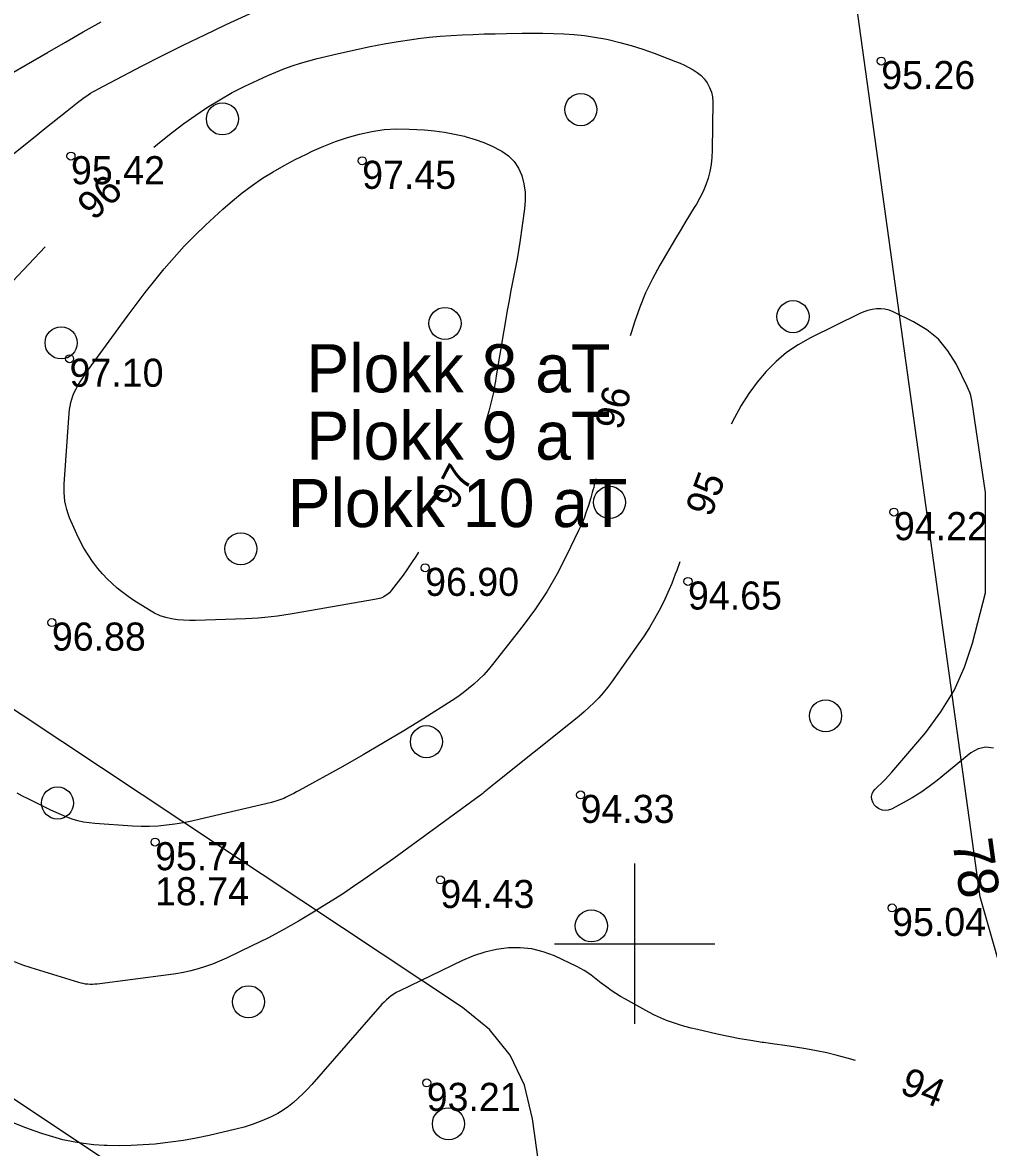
# Model space of a CAD drawing. Extents: x 672122 to 672963, y 6494983 to 6496223.
# Drawn here: x 672269.5 to 672317.7, y 6495989.8 to 6496046 of the extents above; entities that cross this region are included whole.
import ezdxf

# ---------------------------------------------------------------- set-up
doc = ezdxf.new("R2010")
doc.units = 0
for name, color, linetype in [('Default', 7, 'Continuous'), ('GEOLPUNKT', 7, 'Continuous'), ('HALJASTUS', 7, 'Continuous'), ('HORISONTAAL', 7, 'Continuous'), ('KORGUS', 7, 'Continuous'), ('LAMAM', 7, 'Continuous'), ('PLOKK', 7, 'Continuous'), ('VORK', 7, 'Continuous')]:
    doc.layers.add(name, color=color, linetype=linetype)

# ---------------------------------------------------------------- blocks, each defined once
blk = doc.blocks.new('METS')
at = {"layer": 'Default'}
blk.add_circle((0, 0), 0.8, dxfattribs=at)

msp = doc.modelspace()

# ---------------------------------------------------------------- linework, layer by layer
at = {"layer": 'GEOLPUNKT'}
msp.add_lwpolyline([(672167.86, 6496059.868), (672192.196, 6496043.547), (672290.817, 6495977.737), (672318.19, 6495903.611), (672426.169, 6495840.75), (672517.798, 6495871.563), (672661.796, 6495872.877), (672694.185, 6495874)], dxfattribs=at)
at = {"layer": 'HORISONTAAL'}
for points in [[(672267.944, 6496038.549), (672270.109, 6496040.272), (672270.508, 6496040.59), (672270.907, 6496040.909), (672271.306, 6496041.228), (672271.704, 6496041.548), (672272.276, 6496042.008), (672272.389, 6496042.096), (672272.504, 6496042.181), (672272.622, 6496042.264), (672272.741, 6496042.344), (672272.862, 6496042.42), (672272.985, 6496042.494), (672273.11, 6496042.565), (672273.236, 6496042.633), (672275.411, 6496043.767), (672276.459, 6496044.304), (672277.512, 6496044.831), (672278.572, 6496045.343), (672279.637, 6496045.846), (672281.594, 6496046.752)], [(672267.832, 6496042.785), (672270.724, 6496044.459), (672271.613, 6496044.972), (672272.503, 6496045.482), (672273.395, 6496045.989)], [(672276.016, 6496039.725), (672276.391, 6496040.033), (672276.953, 6496040.478), (672277.524, 6496040.91), (672278.11, 6496041.322), (672278.705, 6496041.721), (672279.321, 6496042.101), (672279.936, 6496042.453), (672280.565, 6496042.777), (672281.205, 6496043.082), (672281.705, 6496043.307), (672282.106, 6496043.477), (672282.51, 6496043.637), (672282.92, 6496043.782), (672283.334, 6496043.916), (672283.752, 6496044.037), (672284.172, 6496044.153), (672284.595, 6496044.259), (672285.019, 6496044.358), (672286.123, 6496044.605), (672286.813, 6496044.75), (672287.505, 6496044.883), (672288.2, 6496044.999), (672288.897, 6496045.104), (672289.202, 6496045.145), (672289.749, 6496045.212), (672290.297, 6496045.269), (672290.847, 6496045.31), (672291.397, 6496045.34), (672291.949, 6496045.36), (672292.5, 6496045.378), (672293.052, 6496045.391), (672293.603, 6496045.402), (672294.394, 6496045.414), (672294.912, 6496045.417), (672295.429, 6496045.415), (672295.947, 6496045.403), (672296.465, 6496045.386), (672296.981, 6496045.351), (672297.495, 6496045.3), (672298.005, 6496045.223), (672298.514, 6496045.13), (672298.675, 6496045.096), (672299.258, 6496044.959), (672299.836, 6496044.804), (672300.406, 6496044.622), (672300.971, 6496044.421), (672302.042, 6496044.011), (672302.269, 6496043.918), (672302.492, 6496043.819)], [(672302.492, 6496043.819), (672302.711, 6496043.71), (672302.927, 6496043.595), (672303.128, 6496043.461), (672303.313, 6496043.31), (672303.474, 6496043.134), (672303.619, 6496042.942), (672303.744, 6496042.707), (672303.833, 6496042.479), (672303.879, 6496042.24), (672303.899, 6496041.992), (672303.872, 6496039.577), (672303.854, 6496039.223), (672303.815, 6496038.872), (672303.748, 6496038.526), (672303.661, 6496038.182), (672303.546, 6496037.847), (672303.414, 6496037.519), (672303.256, 6496037.203), (672303.082, 6496036.895), (672302.978, 6496036.728), (672302.741, 6496036.341), (672302.505, 6496035.953), (672302.271, 6496035.563), (672302.04, 6496035.172), (672301.261, 6496033.846), (672300.889, 6496033.162), (672300.55, 6496032.464), (672300.257, 6496031.745), (672299.997, 6496031.012), (672299.839, 6496030.515), (672299.782, 6496030.327)], [(672289.223, 6496019.535), (672289.083, 6496019.315), (672288.879, 6496019.002), (672288.67, 6496018.694), (672288.453, 6496018.391), (672288.23, 6496018.092), (672287.88, 6496017.636), (672287.825, 6496017.571), (672287.767, 6496017.509), (672287.704, 6496017.452), (672287.638, 6496017.398), (672287.563, 6496017.348), (672287.494, 6496017.308), (672287.422, 6496017.274), (672287.347, 6496017.245), (672287.27, 6496017.221), (672287.192, 6496017.2), (672287.114, 6496017.182), (672287.035, 6496017.166), (672283.128, 6496016.489), (672282.814, 6496016.438), (672282.499, 6496016.389), (672282.183, 6496016.347), (672281.867, 6496016.307), (672281.55, 6496016.274), (672281.233, 6496016.247), (672280.915, 6496016.227), (672280.597, 6496016.212), (672278.105, 6496016.124), (672277.803, 6496016.122), (672277.502, 6496016.134), (672277.202, 6496016.163), (672276.904, 6496016.205), (672276.612, 6496016.273), (672276.329, 6496016.364), (672276.06, 6496016.488), (672275.798, 6496016.634), (672275.03, 6496017.127), (672274.745, 6496017.321), (672274.467, 6496017.523), (672274.2, 6496017.739), (672273.939, 6496017.965), (672273.692, 6496018.204), (672273.456, 6496018.453), (672273.235, 6496018.716), (672273.024, 6496018.987), (672272.965, 6496019.068), (672272.743, 6496019.394), (672272.537, 6496019.728), (672272.352, 6496020.074), (672272.181, 6496020.429), (672271.819, 6496021.25), (672271.741, 6496021.45), (672271.674, 6496021.653), (672271.624, 6496021.861), (672271.586, 6496022.073), (672271.563, 6496022.287), (672271.549, 6496022.501), (672271.548, 6496022.715), (672271.556, 6496022.93), (672271.796, 6496026.466), (672271.815, 6496026.642), (672271.841, 6496026.817), (672271.879, 6496026.989), (672271.925, 6496027.16), (672271.983, 6496027.327), (672272.05, 6496027.491), (672272.128, 6496027.649), (672272.214, 6496027.804), (672272.265, 6496027.888), (672272.385, 6496028.081), (672272.508, 6496028.271), (672272.636, 6496028.459), (672272.767, 6496028.644), (672274.69, 6496031.281), (672275.139, 6496031.886), (672275.596, 6496032.486), (672276.064, 6496033.077), (672276.539, 6496033.662), (672277.03, 6496034.233), (672277.536, 6496034.79), (672278.064, 6496035.327), (672278.606, 6496035.849), (672279.468, 6496036.647), (672279.938, 6496037.06), (672280.422, 6496037.456), (672280.927, 6496037.826), (672281.444, 6496038.179), (672281.978, 6496038.507), (672282.52, 6496038.821), (672283.074, 6496039.113), (672283.636, 6496039.391), (672283.922, 6496039.526), (672284.498, 6496039.778), (672285.082, 6496040.009), (672285.678, 6496040.208), (672286.281, 6496040.385), (672286.894, 6496040.516), (672287.51, 6496040.608), (672288.132, 6496040.641), (672288.758, 6496040.635), (672289.517, 6496040.591), (672290.023, 6496040.547), (672290.525, 6496040.483), (672291.022, 6496040.389), (672291.516, 6496040.276), (672291.602, 6496040.253), (672292.045, 6496040.12), (672292.479, 6496039.966)], [(672292.479, 6496039.966), (672292.9, 6496039.78), (672293.313, 6496039.573), (672293.381, 6496039.536), (672293.713, 6496039.298), (672293.998, 6496039.022), (672294.211, 6496038.687), (672294.377, 6496038.313), (672294.474, 6496037.904), (672294.534, 6496037.493), (672294.539, 6496037.076), (672294.508, 6496036.657), (672294.273, 6496034.992), (672294.21, 6496034.574), (672294.141, 6496034.157), (672294.063, 6496033.742), (672293.98, 6496033.327), (672293.896, 6496032.913), (672293.814, 6496032.498), (672293.738, 6496032.083), (672293.665, 6496031.666), (672293.1, 6496028.329), (672293.077, 6496028.191), (672293.054, 6496028.053), (672293.032, 6496027.915), (672293.01, 6496027.777), (672292.986, 6496027.639), (672292.96, 6496027.501), (672292.931, 6496027.364), (672292.899, 6496027.228), (672292.733, 6496026.56), (672292.604, 6496026.094), (672292.589, 6496026.044)], [(672268.965, 6496033.04), (672270.609, 6496034.763)], [(672317.899, 6496009.757), (672317.516, 6496009.814), (672317.14, 6496009.719), (672316.769, 6496009.525), (672315.093, 6496008.147), (672314.691, 6496007.837), (672314.277, 6496007.544), (672313.846, 6496007.277), (672313.403, 6496007.028), (672312.808, 6496006.718), (672312.654, 6496006.666), (672312.501, 6496006.644), (672312.347, 6496006.668), (672312.194, 6496006.723), (672312.163, 6496006.74), (672312.044, 6496006.827), (672311.944, 6496006.93), (672311.875, 6496007.055), (672311.826, 6496007.194), (672311.82, 6496007.339), (672311.841, 6496007.475), (672311.903, 6496007.598), (672311.992, 6496007.713), (672312.132, 6496007.843), (672312.313, 6496008.017), (672312.49, 6496008.195), (672312.661, 6496008.379), (672312.827, 6496008.567), (672314.52, 6496010.54), (672315.281, 6496011.562), (672315.94, 6496012.637), (672316.447, 6496013.792), (672316.851, 6496015), (672317.5, 6496017.5), (672317.5, 6496022.5), (672316.91, 6496026.542), (672316.886, 6496026.703), (672316.859, 6496026.863), (672316.831, 6496027.022), (672316.8, 6496027.182), (672316.762, 6496027.339), (672316.717, 6496027.493), (672316.659, 6496027.643), (672316.593, 6496027.791), (672316.033, 6496028.922), (672315.626, 6496029.57), (672315.15, 6496030.148), (672314.568, 6496030.621), (672313.917, 6496031.024), (672312.894, 6496031.522), (672312.694, 6496031.6), (672312.489, 6496031.654), (672312.279, 6496031.674), (672312.064, 6496031.671), (672311.849, 6496031.638), (672311.638, 6496031.59), (672311.434, 6496031.519), (672311.234, 6496031.434), (672308.766, 6496030.22), (672308.158, 6496029.876), (672307.581, 6496029.49), (672307.053, 6496029.041), (672306.557, 6496028.549), (672306.109, 6496028.008), (672305.691, 6496027.447), (672305.32, 6496026.854), (672304.98, 6496026.24), (672304.818, 6496025.919)], [(672298.06, 6496023.183), (672298.053, 6496023.155), (672298.022, 6496023.024), (672297.991, 6496022.893), (672297.959, 6496022.762), (672297.925, 6496022.631), (672297.89, 6496022.501), (672297.853, 6496022.371), (672297.815, 6496022.242), (672297.697, 6496021.858), (672297.591, 6496021.539), (672297.477, 6496021.224), (672297.348, 6496020.915), (672297.209, 6496020.609), (672296.609, 6496019.358), (672296.134, 6496018.447), (672295.622, 6496017.559), (672295.054, 6496016.707), (672294.447, 6496015.878), (672292.919, 6496013.926), (672292.703, 6496013.665), (672292.476, 6496013.413), (672292.235, 6496013.174), (672291.985, 6496012.945), (672291.723, 6496012.729), (672291.455, 6496012.52), (672291.178, 6496012.324), (672290.896, 6496012.136), (672289.485, 6496011.243), (672288.487, 6496010.624), (672287.483, 6496010.016), (672286.467, 6496009.426), (672285.445, 6496008.848), (672283.264, 6496007.639), (672283.139, 6496007.57), (672283.012, 6496007.503), (672282.885, 6496007.438), (672282.757, 6496007.374), (672282.691, 6496007.342), (672282.595, 6496007.296), (672282.498, 6496007.253), (672282.4, 6496007.213), (672282.301, 6496007.175), (672282.2, 6496007.14), (672282.099, 6496007.107), (672281.997, 6496007.079), (672281.894, 6496007.052), (672278.328, 6496006.208), (672277.913, 6496006.117), (672277.496, 6496006.036), (672277.076, 6496005.969), (672276.655, 6496005.912), (672276.233, 6496005.873), (672275.81, 6496005.851), (672275.386, 6496005.852), (672274.962, 6496005.868), (672273.076, 6496005.996), (672272.79, 6496006.026), (672272.507, 6496006.072), (672272.229, 6496006.139), (672271.954, 6496006.221), (672271.683, 6496006.32), (672271.415, 6496006.425), (672271.151, 6496006.541), (672270.891, 6496006.663), (672269.756, 6496007.224), (672269.478, 6496007.364), (672269.202, 6496007.508)], [(672302.251, 6496019.056), (672302.099, 6496018.616), (672302.031, 6496018.428), (672301.855, 6496017.969), (672301.664, 6496017.515), (672301.454, 6496017.07), (672301.23, 6496016.631), (672300.989, 6496016.202), (672300.738, 6496015.778), (672300.471, 6496015.364), (672300.195, 6496014.957), (672298.852, 6496013.052), (672298.651, 6496012.782), (672298.44, 6496012.52), (672298.215, 6496012.269), (672297.981, 6496012.026), (672297.737, 6496011.793), (672297.488, 6496011.565), (672297.232, 6496011.346), (672296.972, 6496011.131), (672293.006, 6496007.972), (672292.921, 6496007.904), (672292.837, 6496007.835), (672292.752, 6496007.766), (672292.668, 6496007.697), (672292.5, 6496007.557), (672292.43, 6496007.5), (672288.491, 6496004.621), (672287.994, 6496004.261), (672287.495, 6496003.903), (672286.994, 6496003.549), (672286.49, 6496003.198), (672285.983, 6496002.853), (672285.473, 6496002.512), (672284.957, 6496002.18), (672284.439, 6496001.852), (672283.99, 6496001.573), (672283.238, 6496001.122), (672282.476, 6496000.688), (672281.701, 6496000.281), (672280.915, 6495999.89), (672279.643, 6495999.284), (672279.297, 6495999.13), (672278.947, 6495998.988), (672278.59, 6495998.864), (672278.229, 6495998.751), (672277.863, 6495998.655), (672277.494, 6495998.571), (672277.122, 6495998.503), (672276.748, 6495998.447), (672273.19, 6495997.99), (672273.075, 6495997.979), (672272.96, 6495997.973), (672272.845, 6495997.974), (672272.73, 6495997.98), (672272.616, 6495997.993), (672272.502, 6495998.012), (672272.39, 6495998.037), (672272.279, 6495998.067), (672269.905, 6495998.797), (672269.486, 6495998.939), (672269.075, 6495999.098)], [(672311.018, 6495994.171), (672310.608, 6495994.292), (672310.098, 6495994.432), (672309.584, 6495994.559), (672309.067, 6495994.666), (672308.546, 6495994.76), (672308.023, 6495994.842), (672307.499, 6495994.922), (672306.975, 6495994.998), (672306.45, 6495995.072), (672306.369, 6495995.083), (672305.805, 6495995.168), (672305.242, 6495995.263), (672304.683, 6495995.373), (672304.125, 6495995.492), (672303.13, 6495995.72), (672302.816, 6495995.797), (672302.504, 6495995.879), (672302.195, 6495995.971), (672301.887, 6495996.069), (672301.583, 6495996.179), (672301.285, 6495996.3), (672300.994, 6495996.438), (672300.707, 6495996.586), (672299.541, 6495997.231), (672299.302, 6495997.371), (672299.066, 6495997.516), (672298.837, 6495997.672), (672298.612, 6495997.834), (672298.506, 6495997.915), (672298.338, 6495998.042), (672298.17, 6495998.17), (672298.002, 6495998.298), (672297.834, 6495998.427), (672297.664, 6495998.549), (672297.488, 6495998.665), (672297.305, 6495998.768), (672297.118, 6495998.864), (672295.999, 6495999.391), (672295.444, 6495999.6), (672294.878, 6495999.747), (672294.296, 6495999.803), (672293.703, 6495999.797), (672293.11, 6495999.711), (672292.529, 6495999.583), (672291.965, 6495999.393), (672291.413, 6495999.162), (672288.252, 6495997.635), (672288.116, 6495997.562), (672287.984, 6495997.484), (672287.858, 6495997.395), (672287.737, 6495997.301), (672287.621, 6495997.198), (672287.508, 6495997.093), (672287.401, 6495996.982), (672287.296, 6495996.868), (672283.896, 6495992.985), (672283.68, 6495992.747), (672283.457, 6495992.515), (672283.224, 6495992.293), (672282.986, 6495992.077), (672282.735, 6495991.878), (672282.475, 6495991.693), (672282.199, 6495991.532), (672281.914, 6495991.386), (672281.721, 6495991.298), (672281.327, 6495991.132), (672280.928, 6495990.983), (672280.52, 6495990.858), (672280.107, 6495990.749), (672278.775, 6495990.442), (672278.135, 6495990.308), (672277.493, 6495990.19), (672276.847, 6495990.097), (672276.198, 6495990.022), (672276.088, 6495990.011), (672275.491, 6495989.965), (672274.894, 6495989.934), (672274.296, 6495989.927), (672273.698, 6495989.936), (672273.541, 6495989.941), (672273.023, 6495989.975), (672272.508, 6495990.031), (672271.997, 6495990.118), (672271.489, 6495990.227), (672270.987, 6495990.363), (672270.489, 6495990.513), (672269.998, 6495990.684), (672269.512, 6495990.868), (672267.776, 6495991.569)]]:
    msp.add_lwpolyline(points, dxfattribs=at)
at = {"layer": 'KORGUS'}
for centre in [(672312.302, 6496044.029), (672271.889, 6496039.284), (672286.413, 6496039.054), (672271.819, 6496029.182), (672312.934, 6496021.53), (672289.553, 6496018.752), (672302.663, 6496018.07), (672270.936, 6496016.022), (672297.306, 6496007.427), (672276.082, 6496005.068), (672290.315, 6496003.184), (672312.844, 6496001.79), (672289.633, 6495993.063)]:
    msp.add_circle(centre, 0.2, dxfattribs=at)
at = {"layer": 'LAMAM'}
for points in [[(672400.349, 6495939.434), (672366.935, 6495986.087), (672363.59, 6495989.796), (672359.697, 6495992.346), (672355.256, 6495993.737), (672350.267, 6495993.969), (672329.215, 6495992.58), (672324.519, 6495992.93), (672320.958, 6495994.672), (672318.532, 6495997.807), (672317.24, 6496002.335), (672309.286, 6496059.702), (672308.887, 6496061.368), (672308.178, 6496062.838), (672307.159, 6496064.114), (672305.831, 6496065.196), (672297.558, 6496070.686), (672297.285, 6496070.913), (672297.09, 6496071.183), (672296.973, 6496071.494), (672296.934, 6496071.847), (672296.934, 6496074.092)], [(672390.188, 6495936.82), (672364.74, 6495972.352), (672360.001, 6495977.606), (672354.486, 6495981.218), (672348.194, 6495983.189), (672341.126, 6495983.518), (672299.985, 6495980.804), (672298.382, 6495980.923), (672297.166, 6495981.518), (672296.338, 6495982.588), (672295.897, 6495984.134), (672294.907, 6495991.268), (672294.503, 6495992.953), (672293.786, 6495994.441), (672292.756, 6495995.732), (672291.412, 6495996.826), (672261.419, 6496016.729), (672256.876, 6496019.899), (672252.498, 6496023.273), (672248.284, 6496026.85), (672244.235, 6496030.631), (672220.447, 6496053.909)]]:
    msp.add_lwpolyline(points, dxfattribs=at)
at = {"layer": 'VORK'}
for p, q in [((672300, 6496004), (672300, 6495996)), ((672296, 6496000), (672304, 6496000))]:
    msp.add_line(p, q, dxfattribs=at)

# ---------------------------------------------------------------- block references
at = {"layer": 'HALJASTUS'}
for p in [(672279.442, 6496041.14), (672297.321, 6496041.605), (672307.902, 6496031.28), (672290.542, 6496030.943), (672271.396, 6496029.97), (672298.749, 6496022.016), (672280.359, 6496019.7), (672309.527, 6496011.368), (672289.616, 6496010.079), (672271.219, 6496007.021), (672297.844, 6496000.889), (672280.741, 6495997.107), (672290.715, 6495991.022)]:
    msp.add_blockref('METS', p, dxfattribs=at)

# ---------------------------------------------------------------- texts
at = {"layer": 'HORISONTAAL'}
for s, rotation, p in [('96', 222.5453, (672273.607, 6496038.464)), ('96', 76.4487, (672299.357, 6496025.578)), ('97', 62.6556, (672291.064, 6496021.572)), ('95', 69.49, (672303.812, 6496021.23)), ('94', 338.5338, (672313.172, 6495992.572))]:
    msp.add_text(s, height=1.4, rotation=rotation, dxfattribs=at).set_placement(p)
at = {"layer": 'KORGUS'}
for s, p in [('95.26', (672312.302, 6496042.629)), ('95.42', (672271.889, 6496037.884)), ('97.45', (672286.413, 6496037.654)), ('97.10', (672271.819, 6496027.782)), ('94.22', (672312.934, 6496020.13)), ('96.90', (672289.553, 6496017.352)), ('94.65', (672302.663, 6496016.67)), ('96.88', (672270.936, 6496014.622)), ('94.33', (672297.306, 6496006.027)), ('95.74', (672276.082, 6496003.668)), ('18.74', (672276.082, 6496001.921)), ('94.43', (672290.315, 6496001.784)), ('95.04', (672312.844, 6496000.39)), ('93.21', (672289.633, 6495991.663))]:
    msp.add_text(s, height=1.4, dxfattribs=at).set_placement(p)
at = {"layer": 'LAMAM'}
msp.add_text('78', height=2, rotation=277.8943, dxfattribs=at).set_placement((672315.844, 6496005.123))
at = {"layer": 'PLOKK'}
for s, p in [('Plokk 8 aT', (672283.628, 6496027.504)), ('Plokk 9 aT', (672283.628, 6496024.144)), ('Plokk 10 aT', (672282.696, 6496020.784))]:
    msp.add_text(s, height=2.4, dxfattribs=at).set_placement(p)

doc.saveas('drawing.dxf')
